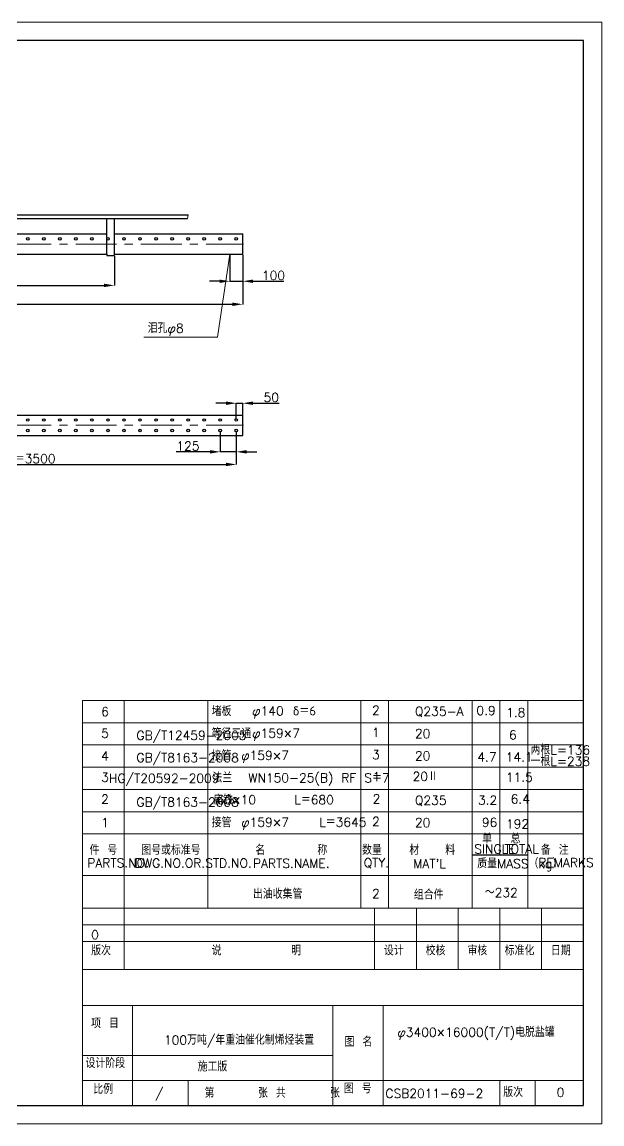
# Model space of a CAD drawing. Header units: millimetres. Extents: x 88585 to 143430, y -18275 to 16697.
# Drawn here: x 125277 to 129796, y 7986 to 16577 of the extents above; entities that cross this region are included whole.
import ezdxf
from ezdxf.enums import TextEntityAlignment as Align

# ---------------------------------------------------------------- set-up
doc = ezdxf.new("R2010")
doc.units = ezdxf.units.MM
doc.header["$PDMODE"] = 35
doc.linetypes.add('CENTER', pattern=[50.8, 31.75, -6.35, 6.35, -6.35])
doc.linetypes.add('CENTERX2', pattern=[4, 2.5, -0.5, 0.5, -0.5])
doc.layers.get('Defpoints').update_dxf_attribs({"lineweight": 15})
doc.layers.add('1-THINLINE', color=7, linetype='Continuous')
for name, color, linetype, lineweight in [('Layer4', 7, 'Continuous', 15), ('中心线', 1, 'CENTERX2', 15), ('图层1', 3, 'Continuous', 15), ('图层2', 1, 'CENTER', 15), ('粗实线', 250, 'Continuous', 30)]:
    doc.layers.add(name, color=color, linetype=linetype, lineweight=lineweight)
doc.styles.get("Standard").update_dxf_attribs({"font": 'txt.shx', "height": 70, "bigfont": 'hzj.shx'})
doc.dimstyles.new('ISO-25$0', dxfattribs={"dimscale": 0.5, "dimtxt": 400, "dimasz": 3, "dimexe": 0.5, "dimexo": 0.625, "dimgap": 3, "dimtad": 1, "dimzin": 9, "dimdsep": 46, "dimtxsty": 'Standard', "dimcen": 2.5, "dimadec": 0, "dimazin": 0, "dimtfac": 1, "dimtmove": 0, "dimatfit": 3, "dimfxl": 0, "dimtolj": 1, "dimtzin": 0, "dimarcsym": 0})

# ---------------------------------------------------------------- blocks, each defined once
blk = doc.blocks.new('*D172')
at = {"layer": 'Defpoints', "color": 0}
for p in [(123046.1, 14761.8), (125996.1, 14756.8), (125996.1, 14523.9)]:
    blk.add_point(p, dxfattribs=at)
at = {"layer": '图层1', "color": 0, "lineweight": -2}
for p, q in [((123046.1, 14756.8), (123046.1, 14522.7)), ((125996.1, 14751.8), (125996.1, 14522.7)), ((123126.1, 14523.9), (125916.1, 14523.9))]:
    blk.add_line(p, q, dxfattribs=at)
at = {"layer": '图层1', "color": 0}
for points in [[(123126.1, 14537.2), (123126.1, 14510.6), (123046.1, 14523.9)], [(125916.1, 14537.2), (125916.1, 14510.6), (125996.1, 14523.9)]]:
    blk.add_solid(points, dxfattribs=at)
at = {"layer": '图层1', "color": 0, "insert": (124521.1, 14568.9), "char_height": 70, "attachment_point": 5}
blk.add_mtext('2950', dxfattribs=at)
blk = doc.blocks.new('*D174')
at = {"layer": 'Defpoints', "color": 0}
for p in [(123046.1, 14846.3), (126996.1, 14766.8), (126996.1, 14376.7)]:
    blk.add_point(p, dxfattribs=at)
at = {"layer": '图层1', "color": 0, "lineweight": -2}
for p, q in [((123046.1, 14841.3), (123046.1, 14375.4)), ((126996.1, 14761.8), (126996.1, 14375.4)), ((123126.1, 14376.7), (126916.1, 14376.7))]:
    blk.add_line(p, q, dxfattribs=at)
at = {"layer": '图层1', "color": 0}
for points in [[(123126.1, 14390), (123126.1, 14363.3), (123046.1, 14376.7)], [(126916.1, 14390), (126916.1, 14363.3), (126996.1, 14376.7)]]:
    blk.add_solid(points, dxfattribs=at)
at = {"layer": '图层1', "color": 0, "insert": (125021.1, 14421.7), "char_height": 70, "attachment_point": 5}
blk.add_mtext('3950', dxfattribs=at)
blk = doc.blocks.new('*D178')
at = {"layer": 'Defpoints', "color": 0}
for p in [(123446.1, 13392.2), (126946.1, 13392.2), (126946.1, 13127.9)]:
    blk.add_point(p, dxfattribs=at)
at = {"layer": '图层1', "color": 0, "lineweight": -2}
for p, q in [((123446.1, 13387.2), (123446.1, 13126.6)), ((126946.1, 13387.2), (126946.1, 13126.6)), ((123526.1, 13127.9), (126866.1, 13127.9))]:
    blk.add_line(p, q, dxfattribs=at)
at = {"layer": '图层1', "color": 0}
for points in [[(123526.1, 13141.2), (123526.1, 13114.6), (123446.1, 13127.9)], [(126866.1, 13141.2), (126866.1, 13114.6), (126946.1, 13127.9)]]:
    blk.add_solid(points, dxfattribs=at)
at = {"layer": '图层1', "color": 0, "insert": (125196.1, 13172.9), "char_height": 70, "attachment_point": 5}
blk.add_mtext('125×28＝3500', dxfattribs=at)
blk = doc.blocks.new('*D179')
at = {"layer": 'Defpoints', "color": 0}
for p in [(126821.1, 13392.2), (126946.1, 13392.2), (126821.1, 13226.2)]:
    blk.add_point(p, dxfattribs=at)
at = {"layer": '图层1', "color": 0, "lineweight": -2}
for p, q in [((126821.1, 13387.2), (126821.1, 13224.9)), ((126946.1, 13387.2), (126946.1, 13224.9)), ((126741.1, 13226.2), (126477.7, 13226.2)), ((126946.1, 13226.2), (126821.1, 13226.2)), ((127026.1, 13226.2), (127106.1, 13226.2))]:
    blk.add_line(p, q, dxfattribs=at)
at = {"layer": '图层1', "color": 0}
for points in [[(126741.1, 13239.5), (126741.1, 13212.8), (126821.1, 13226.2)], [(127026.1, 13239.5), (127026.1, 13212.8), (126946.1, 13226.2)]]:
    blk.add_solid(points, dxfattribs=at)
at = {"layer": '图层1', "color": 0, "insert": (126569.4, 13271.2), "char_height": 70, "attachment_point": 5}
blk.add_mtext('125', dxfattribs=at)
blk = doc.blocks.new('*D180')
at = {"layer": 'Defpoints', "color": 0}
for p in [(126996.1, 13605.3), (126996.1, 13512.7), (126946.1, 13474.2)]:
    blk.add_point(p, dxfattribs=at)
at = {"layer": '图层1', "color": 0, "lineweight": -2}
for p, q in [((126866.1, 13605.3), (126786.1, 13605.3)), ((126946.1, 13479.2), (126946.1, 13606.5)), ((126946.1, 13605.3), (126996.1, 13605.3)), ((126996.1, 13517.7), (126996.1, 13606.5)), ((127076.1, 13605.3), (127281.1, 13605.3))]:
    blk.add_line(p, q, dxfattribs=at)
at = {"layer": '图层1', "color": 0}
for points in [[(126866.1, 13618.6), (126866.1, 13592), (126946.1, 13605.3)], [(127076.1, 13618.6), (127076.1, 13592), (126996.1, 13605.3)]]:
    blk.add_solid(points, dxfattribs=at)
at = {"layer": '图层1', "color": 0, "insert": (127218.6, 13650.3), "char_height": 70, "attachment_point": 5}
blk.add_mtext('50', dxfattribs=at)
blk = doc.blocks.new('*D277')
at = {"layer": 'Defpoints', "color": 0}
for p in [(126896.1, 14766.8), (126996.1, 14766.8), (126996.1, 14556.1)]:
    blk.add_point(p, dxfattribs=at)
at = {"layer": '图层1', "color": 0, "lineweight": -2}
for p, q in [((126896.1, 14761.8), (126896.1, 14554.9)), ((126996.1, 14761.8), (126996.1, 14554.9)), ((126816.1, 14556.1), (126736.1, 14556.1)), ((126896.1, 14556.1), (126996.1, 14556.1)), ((127076.1, 14556.1), (127316.1, 14556.1))]:
    blk.add_line(p, q, dxfattribs=at)
at = {"layer": '图层1', "color": 0}
for points in [[(126816.1, 14569.4), (126816.1, 14542.8), (126896.1, 14556.1)], [(127076.1, 14569.4), (127076.1, 14542.8), (126996.1, 14556.1)]]:
    blk.add_solid(points, dxfattribs=at)
at = {"layer": '图层1', "color": 0, "insert": (127236.1, 14601.1), "char_height": 70, "attachment_point": 5}
blk.add_mtext('100', dxfattribs=at)

msp = doc.modelspace()

# ---------------------------------------------------------------- linework, layer by layer
at = {"layer": '1-THINLINE'}
msp.add_line((128783.441, 10084.169), (129217.196, 10084.169), dxfattribs=at)
at = {"layer": 'Layer4'}
for p, q in [((126798.844, 14119.796), (126896.052, 14766.782)), ((126798.844, 14119.796), (126225.76, 14119.796)), ((125747.156, 11287.84), (129650.951, 11287.84)), ((126072.472, 11287.84), (126072.472, 9921.511)), ((126723.105, 11287.84), (126723.105, 9668.728)), ((127915.931, 11287.84), (127915.931, 9668.728)), ((128132.808, 11287.84), (128132.808, 9668.728)), ((128783.441, 11287.84), (128783.441, 9668.728)), ((129000.318, 11287.84), (129000.318, 10084.169)), ((129217.196, 11287.84), (129217.196, 9668.728)), ((125747.156, 11114.338), (129650.951, 11114.338)), ((125747.156, 11114.338), (129650.951, 11114.338)), ((125747.156, 10940.836), (129650.951, 10940.836)), ((125747.156, 10767.334), (129650.951, 10767.334)), ((125747.156, 10593.832), (129650.951, 10593.832)), ((125747.156, 10420.33), (129650.951, 10420.33)), ((125747.156, 10246.828), (129650.951, 10246.828))]:
    msp.add_line(p, q, dxfattribs=at)
at = {"layer": 'Layer4', "color": 7}
for p, q in [((125747.156, 9923.379), (129650.951, 9923.379)), ((125747.156, 9923.379), (129650.951, 9923.379)), ((126072.472, 9923.379), (126072.472, 9191.598)), ((125747.156, 9668.728), (129650.951, 9668.728)), ((128024.37, 9668.728), (128024.37, 9191.598)), ((128349.686, 9668.728), (128349.686, 9191.598)), ((128675.002, 9668.728), (128675.002, 9191.598)), ((129000.318, 9668.728), (129000.318, 9191.598)), ((129325.635, 9668.728), (129325.635, 9191.598)), ((125747.156, 9538.602), (129650.951, 9538.602)), ((125747.156, 9408.475), (129650.951, 9408.475)), ((125747.156, 9191.598), (129650.951, 9191.598)), ((125747.156, 9191.598), (129650.951, 9191.598)), ((125747.156, 8909.657), (129650.951, 8909.657)), ((126137.535, 8909.657), (126137.535, 8324.088)), ((127699.053, 8909.657), (127699.053, 8128.898)), ((128089.433, 8909.657), (128089.433, 8128.898)), ((125747.156, 8519.277), (127699.053, 8519.277)), ((125747.156, 8324.088), (129650.951, 8324.088)), ((126137.535, 8324.088), (126137.535, 8128.898)), ((126571.29, 8324.088), (126571.29, 8128.898)), ((129000.265, 8324.088), (129000.265, 8128.898)), ((129274.291, 8324.088), (129274.291, 8128.898))]:
    msp.add_line(p, q, dxfattribs=at)
at = {"layer": '图层1', "color": 7}
for p, q in [((117634.545, 16577.019), (129795.536, 16577.019)), ((129795.536, 16577.019), (129795.536, 7986.18)), ((129795.536, 7986.18), (117634.545, 7986.18))]:
    msp.add_line(p, q, dxfattribs=at)
at = {"layer": '图层1', "color": 0}
for p, q in [((126570.754, 15074.282), (126565.963, 15046.282)), ((126896.052, 14766.782), (126896.052, 14725.638)), ((125747.156, 11287.84), (125747.156, 9921.511)), ((125747.156, 9923.379), (125747.156, 8128.898))]:
    msp.add_line(p, q, dxfattribs=at)
at = {"layer": '图层2', "ltscale": 10}
for p, q in [((119091.052, 14846.282), (127001.052, 14846.282)), ((119091.052, 13433.196), (127001.052, 13433.196))]:
    msp.add_line(p, q, dxfattribs=at)
at = {"layer": '粗实线', "color": 7}
for p, q in [((129650.951, 16432.434), (117996.008, 16432.434)), ((129650.951, 8133.255), (129650.951, 16432.434)), ((123125.552, 15074.282), (126570.754, 15074.282)), ((123125.552, 15046.282), (126565.963, 15046.282)), ((125936.052, 14766.782), (125936.052, 15046.282)), ((125996.052, 14766.782), (125996.052, 15046.282)), ((123125.552, 14925.782), (125936.052, 14925.782)), ((125996.052, 14925.782), (126996.052, 14925.782)), ((126996.052, 14766.782), (126996.052, 14925.782)), ((123046.052, 14766.782), (125936.052, 14766.782)), ((125936.052, 14766.782), (125936.052, 14756.782)), ((125936.052, 14756.782), (125996.052, 14756.782)), ((125996.052, 14766.782), (126996.052, 14766.782)), ((125996.052, 14756.782), (125996.052, 14766.782)), ((123173.252, 13512.696), (126996.052, 13512.696)), ((126996.052, 13353.696), (126996.052, 13512.696)), ((123173.252, 13353.696), (126996.052, 13353.696)), ((117996.008, 8130.765), (129650.951, 8130.765))]:
    msp.add_line(p, q, dxfattribs=at)
for centre in [(125321.052, 14887.246), (125446.052, 14887.246), (125571.052, 14887.246), (125696.052, 14887.246), (125821.052, 14887.246), (125946.052, 14887.246), (126071.052, 14887.246), (126196.052, 14887.246), (126321.052, 14887.246), (126446.052, 14887.246), (126571.052, 14887.246), (126696.052, 14887.246), (126821.052, 14887.246), (126946.052, 14887.246), (125321.052, 13474.16), (125321.052, 13392.232), (125446.052, 13474.16), (125446.052, 13392.232), (125571.052, 13474.16), (125571.052, 13392.232), (125696.052, 13474.16), (125696.052, 13392.232), (125821.052, 13474.16), (125821.052, 13392.232), (125946.052, 13474.16), (125946.052, 13392.232), (126071.052, 13474.16), (126071.052, 13392.232), (126196.052, 13474.16), (126196.052, 13392.232), (126321.052, 13474.16), (126321.052, 13392.232), (126446.052, 13474.16), (126446.052, 13392.232), (126571.052, 13474.16), (126571.052, 13392.232), (126696.052, 13474.16), (126696.052, 13392.232), (126821.052, 13474.16), (126821.052, 13392.232), (126946.052, 13474.16), (126946.052, 13392.232)]:
    msp.add_circle(centre, 10, dxfattribs=at)

# ---------------------------------------------------------------- texts
at = {"layer": '1-THINLINE'}
for s, p in [('6', (125892.993, 11165.741)), ('堵板', (126754.342, 11167.367)), ('φ140', (127069.773, 11171.231)), ('δ＝6', (127385.202, 11171.231)), ('2', (128004.391, 11176.999)), ('Q235-A', (128338.63, 11167.915)), ('1.8', (129048.748, 11158.209)), ('5', (125892.993, 10996.559)), ('GB/T12459-2005', (126167.945, 10980.692)), ('等径三通', (126754.342, 10993.865)), ('φ159×7', (127069.773, 10997.729)), ('1', (128004.391, 11003.497)), ('20', (128338.63, 10994.413)), ('6', (129071.349, 10984.707)), ('两根L=136', (129239.494, 10867.002)), ('4', (125892.993, 10818.737)), ('GB/T8163-2008', (126167.945, 10807.19)), ('接管', (126754.342, 10820.363)), ('φ159×7', (126984.322, 10824.227)), ('3', (128004.391, 10829.995)), ('20', (128338.63, 10820.911)), ('4.7', (128824.728, 10811.205)), ('14.1', (129045.917, 10811.205)), ('一根L=238', (129239.494, 10778.777)), ('3', (125892.993, 10653.922)), ('法兰  WN150-25(B) RF S＝7', (126760.467, 10649.331)), ('1', (128008.672, 10658.551)), ('11.5', (129046.823, 10654.093)), ('2', (125892.993, 10483.537)), ('GB/T8163-2008', (126167.945, 10460.186)), ('扁铁', (126766.445, 10476.494)), ('2', (128008.672, 10485.049)), ('Q235', (128338.629, 10473.907)), ('3.2', (128829.273, 10475.582)), ('6.4', (129084.383, 10484.205)), ('1', (125892.993, 10300.059)), ('接管', (126754.342, 10299.857)), ('φ159×7   L＝3645', (126984.322, 10303.721)), ('2', (128004.391, 10309.489)), ('20', (128338.63, 10300.405)), ('96', (128859.886, 10302.08)), ('192', (129048.119, 10290.699)), ('单', (128861.522, 10173.52)), ('总', (129083.994, 10173.52)), ('件 号', (125802.671, 10085.057)), ('图号或标准号', (126205.536, 10085.057)), ('名      称', (127094.202, 10085.057)), ('数量', (127926.556, 10085.057)), ('材   料', (128293.875, 10085.057)), ('SINGLE', (128800.266, 10095.277)), ('TOTAL', (129035.984, 10095.277)), ('备 注', (129320.055, 10085.057)), ('PARTS.NO.', (125785.518, 9986.49)), ('DWG.NO.OR.STD.NO.', (126155.117, 9984.81)), ('PARTS.NAME.', (127076.371, 9983.158)), ('QTY.', (127939.322, 9987.526)), ('质量MASS（kg）', (128823.643, 9980.022)), ('REMARKS', (129299.202, 9989.422)), ("MAT'L", (128324.519, 9980.342)), ('出油收集管', (127076.251, 9742.428)), ('2', (128004.391, 9747.297)), ('组合件', (128330.003, 9736.976)), ('～232', (128882.86, 9754.998)), ('0', (125815.19, 9425.912)), ('版次', (125815.19, 9301.491)), ('说        明', (126753.929, 9301.491)), ('设计', (128096.801, 9301.491)), ('校核', (128422.117, 9301.491)), ('审核', (128747.433, 9301.491)), ('标准化', (129037.742, 9301.491)), ('日期', (129398.066, 9301.491)), ('项 目', (125814.748, 8733.865)), ('100万吨/年重油催化制烯烃装置', (126383.203, 8605.004)), ('φ3400×16000(T/T)电脱盐罐', (128201.297, 8666.05)), ('图 名', (127789.744, 8589.18)), ('设计阶段', (125771.118, 8423.489)), ('施工版', (126644.798, 8396.605)), ('比例', (125831.561, 8221.193)), ('/', (126312.537, 8191.397)), ('第     张 共     张', (126698.904, 8191.298)), ('图 号', (127784.563, 8226.482)), ('CSB2011-69-2', (128108.436, 8188.91)), ('版次', (129026.191, 8197.242)), ('0', (129442.71, 8197.242))]:
    msp.add_text(s, height=70, dxfattribs=at).set_placement(p)
for s, p in [('0.9', (128892.488, 11174.244)), ('HG/T20592-2009', (126384.96, 10645.931)), ('20Ⅱ', (128418.208, 10660.198)), ('60×10    L＝680', (127250.384, 10478.545))]:
    msp.add_text(s, height=70, dxfattribs=at).set_placement(p, align=Align.CENTER)
at = {"layer": '中心线', "color": 7}
msp.add_text('泪孔φ8', height=70, dxfattribs=at).set_placement((126255.546, 14154.634))

# ---------------------------------------------------------------- dimensions: what is measured, and where the dimension line sits
at = {"layer": '图层1', "color": 7}
for base, p1, p2, picture, middle in [((126996.052, 14376.667), (123046.052, 14846.282), (126996.052, 14766.782), '*D174', (125021.052, 14421.667)), ((125996.052, 14523.902), (123046.052, 14761.782), (125996.052, 14756.782), '*D172', (124521.052, 14568.902)), ((126996.052, 14556.116), (126896.052, 14766.782), (126996.052, 14766.782), '*D277', (127236.052, 14601.116)), ((126996.052, 13605.29), (126946.052, 13474.16), (126996.052, 13512.696), '*D180', (127218.552, 13650.29)), ((126821.052, 13226.183), (126946.052, 13392.232), (126821.052, 13392.232), '*D179', (126569.386, 13271.183))]:
    dim = msp.add_linear_dim(base=base, p1=p1, p2=p2, dimstyle='ISO-25$0', override={"dimscale": 1, "dimtxt": 80, "dimasz": 80, "dimexe": 1.25, "dimexo": 5, "dimgap": 10, "dimzin": 8, "dimdsep": 44, "dimtxsty": 'Standard', "dimtolj": 0, "dimtzin": 8}, dxfattribs=at)
    dim.commit()
    dim.dimension.update_dxf_attribs({"geometry": picture, "text_midpoint": middle})
dim = msp.add_linear_dim(base=(126946.052, 13127.892), p1=(123446.052, 13392.232), p2=(126946.052, 13392.232), text='125×28＝<>', dimstyle='ISO-25$0', override={"dimscale": 1, "dimtxt": 80, "dimasz": 80, "dimexe": 1.25, "dimexo": 5, "dimgap": 10, "dimzin": 8, "dimdsep": 44, "dimtxsty": 'Standard', "dimtolj": 0, "dimtzin": 8}, dxfattribs=at)
dim.commit()
dim.dimension.update_dxf_attribs({"geometry": '*D178', "text_midpoint": (125196.052, 13172.892)})

doc.saveas('drawing.dxf')
